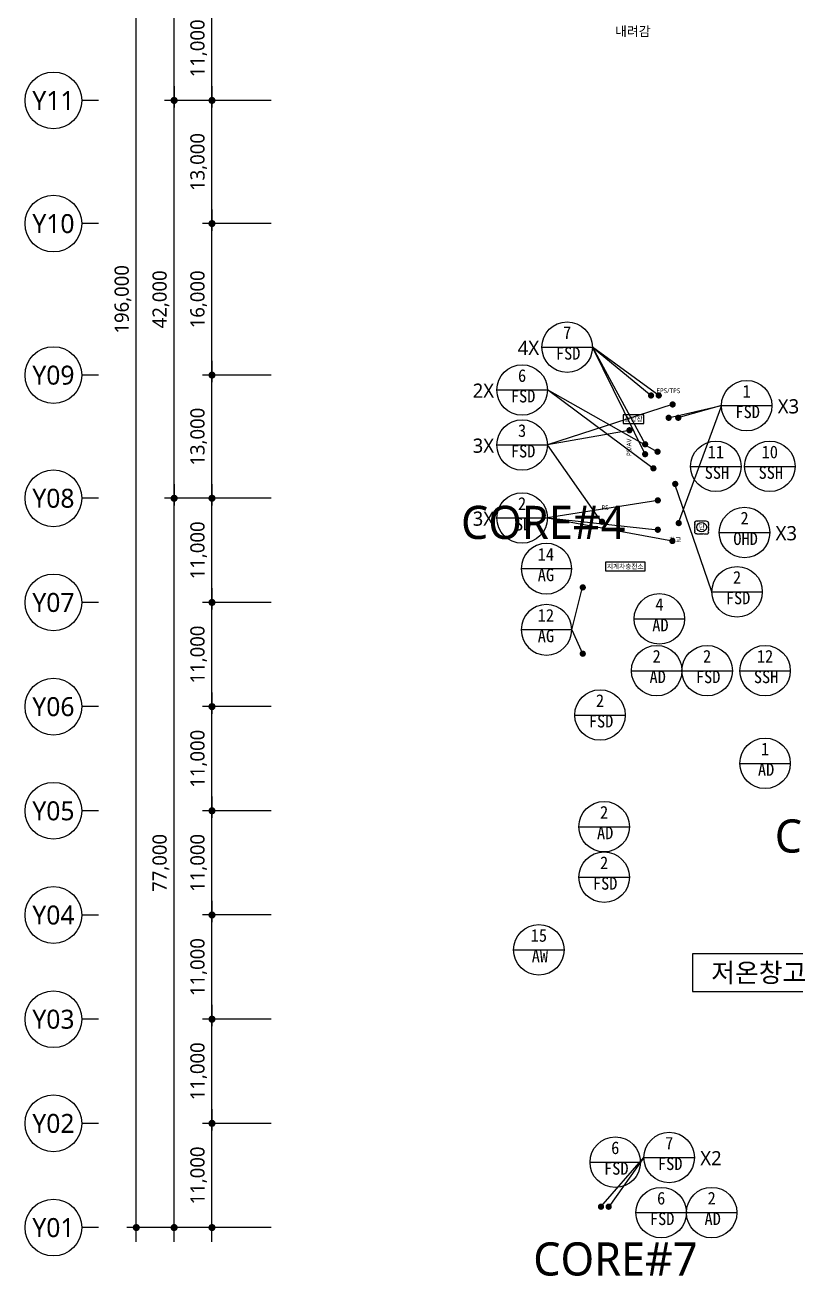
# Model space of a CAD drawing. Header units: millimetres. Extents: x 3479419 to 5579419, y 522746 to 3162891.
# Drawn here: x 4806612 to 4888045, y 2034279 to 2166355 of the extents above; entities that cross this region are included whole.
import ezdxf
from ezdxf.enums import TextEntityAlignment as Align

# ---------------------------------------------------------------- set-up
doc = ezdxf.new("R2010")
doc.units = ezdxf.units.MM
doc.layers.get('Defpoints').update_dxf_attribs({"color": 140})
for name, color, linetype, lineweight in [('A-AXIS-BUBL', 7, 'Continuous', 25), ('A-DIMS', 7, 'Continuous', 25), ('A-MKXX-SYMB', 7, 'Continuous', 25), ('A-XXXX-SYMB', 7, 'Continuous', 25), ('A-XXXX-TXT2', 3, 'Continuous', 25), ('REV-202205', 20, 'Continuous', 25)]:
    doc.layers.add(name, color=color, linetype=linetype, lineweight=lineweight)
doc.layers.add('AA-SYMB', color=1, linetype='Continuous')
doc.styles.add('HY울릉도L', font='')
doc.styles.add('XR-평면도$0$맑은 고딕', font='malgun.ttf')
doc.styles.add('돋움', font='')
doc.styles.add('돋음', font='')
doc.styles.add('맑은 고딕', font='malgun.ttf')
doc.styles.add('맑은고딕', font='malgun.ttf')
doc.styles.get('HY울릉도L').set_extended_font_data('HYwulM')
doc.styles.get('돋움').set_extended_font_data('DotumChe')
doc.styles.get('돋음').set_extended_font_data('Dotum')
doc.dimstyles.new('CDIM', dxfattribs={"dimtxt": 3, "dimasz": 1.5, "dimexe": 2, "dimexo": 1, "dimgap": 1, "dimtad": 1, "dimdec": 0, "dimrnd": 0.5, "dimzin": 0, "dimdsep": 32, "dimlunit": 6, "dimtxsty": 'HY울릉도L', "dimblk1": '_CIDOT', "dimblk2": '_CIDOT', "dimsah": 1, "dimcen": 5.5, "dimclrd": 2, "dimclre": 2, "dimclrt": 7, "dimadec": 0, "dimazin": 0, "dimtfac": 1, "dimtdec": 0, "dimtix": 1, "dimtmove": 2, "dimatfit": 1, "dimldrblk": '_CIDOT', "dimfxl": 1, "dimtolj": 1, "dimtzin": 0, "dimlwd": -1, "dimarcsym": 0})

# ---------------------------------------------------------------- blocks, each defined once
blk = doc.blocks.new('_CIDOT')
at = {"color": 0, "linetype": 'ByBlock'}
blk.add_line((2, 0), (-1, 0), dxfattribs=at)
at = {"color": 0, "linetype": 'ByBlock', "const_width": 0.5}
blk.add_lwpolyline([(-0.25, 0, 1), (0.25, 0, 1)], format="xyb", close=True, dxfattribs=at)
blk = doc.blocks.new('*D8')
at = {"layer": 'A-DIMS', "lineweight": -2, "transparency": 16777216}
for p, q in [((93193, 67121), (85943, 67121)), ((93193, 56121), (85943, 56121))]:
    blk.add_line(p, q, dxfattribs=at)
at = {"layer": 'A-DIMS', "transparency": 16777216}
blk.add_line((86943, 56871), (86943, 66371), dxfattribs=at)
at = {"layer": 'Defpoints', "color": 0, "transparency": 16777216}
for p in [(86943, 67121), (93693, 67121), (93693, 56121)]:
    blk.add_point(p, dxfattribs=at)
at = {"layer": 'A-DIMS', "transparency": 16777216, "xscale": 750, "yscale": 750, "zscale": 750}
for p, rotation in [((86943, 67121), 90), ((86943, 56121), 270)]:
    blk.add_blockref('_CIDOT', p, dxfattribs=dict(at, rotation=rotation))
at = {"layer": 'A-DIMS', "color": 3, "transparency": 16777216, "insert": (85538, 61621), "char_height": 1500, "attachment_point": 5, "rotation": 90, "style": '맑은고딕'}
blk.add_mtext('\\A1;11,000', dxfattribs=at)
blk = doc.blocks.new('*D9')
at = {"layer": 'A-DIMS', "lineweight": -2, "transparency": 16777216}
for p, q in [((93193, 78121), (85943, 78121)), ((93193, 67121), (85943, 67121))]:
    blk.add_line(p, q, dxfattribs=at)
at = {"layer": 'A-DIMS', "transparency": 16777216}
blk.add_line((86943, 67871), (86943, 77371), dxfattribs=at)
at = {"layer": 'Defpoints', "color": 0, "transparency": 16777216}
for p in [(86943, 78121), (93693, 78121), (93693, 67121)]:
    blk.add_point(p, dxfattribs=at)
at = {"layer": 'A-DIMS', "transparency": 16777216, "xscale": 750, "yscale": 750, "zscale": 750}
for p, rotation in [((86943, 78121), 90), ((86943, 67121), 270)]:
    blk.add_blockref('_CIDOT', p, dxfattribs=dict(at, rotation=rotation))
at = {"layer": 'A-DIMS', "color": 3, "transparency": 16777216, "insert": (85538, 72621), "char_height": 1500, "attachment_point": 5, "rotation": 90, "style": '맑은고딕'}
blk.add_mtext('\\A1;11,000', dxfattribs=at)
blk = doc.blocks.new('*D10')
at = {"layer": 'A-DIMS', "lineweight": -2, "transparency": 16777216}
for p, q in [((93193, 89121), (85943, 89121)), ((93193, 78121), (85943, 78121))]:
    blk.add_line(p, q, dxfattribs=at)
at = {"layer": 'A-DIMS', "transparency": 16777216}
blk.add_line((86943, 78871), (86943, 88371), dxfattribs=at)
at = {"layer": 'Defpoints', "color": 0, "transparency": 16777216}
for p in [(86943, 89121), (93693, 89121), (93693, 78121)]:
    blk.add_point(p, dxfattribs=at)
at = {"layer": 'A-DIMS', "transparency": 16777216, "xscale": 750, "yscale": 750, "zscale": 750}
for p, rotation in [((86943, 89121), 90), ((86943, 78121), 270)]:
    blk.add_blockref('_CIDOT', p, dxfattribs=dict(at, rotation=rotation))
at = {"layer": 'A-DIMS', "color": 3, "transparency": 16777216, "insert": (85538, 83621), "char_height": 1500, "attachment_point": 5, "rotation": 90, "style": '맑은고딕'}
blk.add_mtext('\\A1;11,000', dxfattribs=at)
blk = doc.blocks.new('*D11')
at = {"layer": 'A-DIMS', "lineweight": -2, "transparency": 16777216}
for p, q in [((93193, 100121), (85943, 100121)), ((93193, 89121), (85943, 89121))]:
    blk.add_line(p, q, dxfattribs=at)
at = {"layer": 'A-DIMS', "transparency": 16777216}
blk.add_line((86943, 89871), (86943, 99371), dxfattribs=at)
at = {"layer": 'Defpoints', "color": 0, "transparency": 16777216}
for p in [(86943, 100121), (93693, 100121), (93693, 89121)]:
    blk.add_point(p, dxfattribs=at)
at = {"layer": 'A-DIMS', "transparency": 16777216, "xscale": 750, "yscale": 750, "zscale": 750}
for p, rotation in [((86943, 100121), 90), ((86943, 89121), 270)]:
    blk.add_blockref('_CIDOT', p, dxfattribs=dict(at, rotation=rotation))
at = {"layer": 'A-DIMS', "color": 3, "transparency": 16777216, "insert": (85538, 94621), "char_height": 1500, "attachment_point": 5, "rotation": 90, "style": '맑은고딕'}
blk.add_mtext('\\A1;11,000', dxfattribs=at)
blk = doc.blocks.new('*D12')
at = {"layer": 'A-DIMS', "lineweight": -2, "transparency": 16777216}
for p, q in [((93193, 111121), (85943, 111121)), ((93193, 100121), (85943, 100121))]:
    blk.add_line(p, q, dxfattribs=at)
at = {"layer": 'A-DIMS', "transparency": 16777216}
blk.add_line((86943, 100871), (86943, 110371), dxfattribs=at)
at = {"layer": 'Defpoints', "color": 0, "transparency": 16777216}
for p in [(86943, 111121), (93693, 111121), (93693, 100121)]:
    blk.add_point(p, dxfattribs=at)
at = {"layer": 'A-DIMS', "transparency": 16777216, "xscale": 750, "yscale": 750, "zscale": 750}
for p, rotation in [((86943, 111121), 90), ((86943, 100121), 270)]:
    blk.add_blockref('_CIDOT', p, dxfattribs=dict(at, rotation=rotation))
at = {"layer": 'A-DIMS', "color": 3, "transparency": 16777216, "insert": (85538, 105621), "char_height": 1500, "attachment_point": 5, "rotation": 90, "style": '맑은고딕'}
blk.add_mtext('\\A1;11,000', dxfattribs=at)
blk = doc.blocks.new('*D13')
at = {"layer": 'A-DIMS', "lineweight": -2, "transparency": 16777216}
for p, q in [((93193, 122121), (85943, 122121)), ((93193, 111121), (85943, 111121))]:
    blk.add_line(p, q, dxfattribs=at)
at = {"layer": 'A-DIMS', "transparency": 16777216}
blk.add_line((86943, 111871), (86943, 121371), dxfattribs=at)
at = {"layer": 'Defpoints', "color": 0, "transparency": 16777216}
for p in [(86943, 122121), (93693, 122121), (93693, 111121)]:
    blk.add_point(p, dxfattribs=at)
at = {"layer": 'A-DIMS', "transparency": 16777216, "xscale": 750, "yscale": 750, "zscale": 750}
for p, rotation in [((86943, 122121), 90), ((86943, 111121), 270)]:
    blk.add_blockref('_CIDOT', p, dxfattribs=dict(at, rotation=rotation))
at = {"layer": 'A-DIMS', "color": 3, "transparency": 16777216, "insert": (85538, 116621), "char_height": 1500, "attachment_point": 5, "rotation": 90, "style": '맑은고딕'}
blk.add_mtext('\\A1;11,000', dxfattribs=at)
blk = doc.blocks.new('*D14')
at = {"layer": 'A-DIMS', "lineweight": -2, "transparency": 16777216}
for p, q in [((93193, 135121), (85943, 135121)), ((93193, 122121), (85943, 122121))]:
    blk.add_line(p, q, dxfattribs=at)
at = {"layer": 'A-DIMS', "transparency": 16777216}
blk.add_line((86943, 122871), (86943, 134371), dxfattribs=at)
at = {"layer": 'Defpoints', "color": 0, "transparency": 16777216}
for p in [(86943, 135121), (93693, 135121), (93693, 122121)]:
    blk.add_point(p, dxfattribs=at)
at = {"layer": 'A-DIMS', "transparency": 16777216, "xscale": 750, "yscale": 750, "zscale": 750}
for p, rotation in [((86943, 135121), 90), ((86943, 122121), 270)]:
    blk.add_blockref('_CIDOT', p, dxfattribs=dict(at, rotation=rotation))
at = {"layer": 'A-DIMS', "color": 3, "transparency": 16777216, "insert": (85538, 128621), "char_height": 1500, "attachment_point": 5, "rotation": 90, "style": '맑은고딕'}
blk.add_mtext('\\A1;13,000', dxfattribs=at)
blk = doc.blocks.new('*D15')
at = {"layer": 'A-DIMS', "lineweight": -2, "transparency": 16777216}
for p, q in [((93193, 151121), (85943, 151121)), ((93193, 135121), (85943, 135121))]:
    blk.add_line(p, q, dxfattribs=at)
at = {"layer": 'A-DIMS', "transparency": 16777216}
blk.add_line((86943, 135871), (86943, 150371), dxfattribs=at)
at = {"layer": 'Defpoints', "color": 0, "transparency": 16777216}
for p in [(86943, 151121), (93693, 151121), (93693, 135121)]:
    blk.add_point(p, dxfattribs=at)
at = {"layer": 'A-DIMS', "transparency": 16777216, "xscale": 750, "yscale": 750, "zscale": 750}
for p, rotation in [((86943, 151121), 90), ((86943, 135121), 270)]:
    blk.add_blockref('_CIDOT', p, dxfattribs=dict(at, rotation=rotation))
at = {"layer": 'A-DIMS', "color": 3, "transparency": 16777216, "insert": (85538, 143121), "char_height": 1500, "attachment_point": 5, "rotation": 90, "style": '맑은고딕'}
blk.add_mtext('\\A1;16,000', dxfattribs=at)
blk = doc.blocks.new('*D16')
at = {"layer": 'A-DIMS', "lineweight": -2, "transparency": 16777216}
for p, q in [((93193, 164121), (85943, 164121)), ((93193, 151121), (85943, 151121))]:
    blk.add_line(p, q, dxfattribs=at)
at = {"layer": 'A-DIMS', "transparency": 16777216}
blk.add_line((86943, 151871), (86943, 163371), dxfattribs=at)
at = {"layer": 'Defpoints', "color": 0, "transparency": 16777216}
for p in [(86943, 164121), (93693, 164121), (93693, 151121)]:
    blk.add_point(p, dxfattribs=at)
at = {"layer": 'A-DIMS', "transparency": 16777216, "xscale": 750, "yscale": 750, "zscale": 750}
for p, rotation in [((86943, 164121), 90), ((86943, 151121), 270)]:
    blk.add_blockref('_CIDOT', p, dxfattribs=dict(at, rotation=rotation))
at = {"layer": 'A-DIMS', "color": 3, "transparency": 16777216, "insert": (85538, 157621), "char_height": 1500, "attachment_point": 5, "rotation": 90, "style": '맑은고딕'}
blk.add_mtext('\\A1;13,000', dxfattribs=at)
blk = doc.blocks.new('*D17')
at = {"layer": 'A-DIMS', "lineweight": -2, "transparency": 16777216}
for p, q in [((93193, 175121), (85943, 175121)), ((93193, 164121), (85943, 164121))]:
    blk.add_line(p, q, dxfattribs=at)
at = {"layer": 'A-DIMS', "transparency": 16777216}
blk.add_line((86943, 164871), (86943, 174371), dxfattribs=at)
at = {"layer": 'Defpoints', "color": 0, "transparency": 16777216}
for p in [(86943, 175121), (93693, 175121), (93693, 164121)]:
    blk.add_point(p, dxfattribs=at)
at = {"layer": 'A-DIMS', "transparency": 16777216, "xscale": 750, "yscale": 750, "zscale": 750}
for p, rotation in [((86943, 175121), 90), ((86943, 164121), 270)]:
    blk.add_blockref('_CIDOT', p, dxfattribs=dict(at, rotation=rotation))
at = {"layer": 'A-DIMS', "color": 3, "transparency": 16777216, "insert": (85538, 169621), "char_height": 1500, "attachment_point": 5, "rotation": 90, "style": '맑은고딕'}
blk.add_mtext('\\A1;11,000', dxfattribs=at)
blk = doc.blocks.new('*D24')
at = {"layer": 'A-DIMS', "lineweight": -2, "transparency": 16777216}
for p, q in [((93193, 122121), (81943, 122121)), ((93193, 45121), (81943, 45121))]:
    blk.add_line(p, q, dxfattribs=at)
at = {"layer": 'A-DIMS', "transparency": 16777216}
blk.add_line((82943, 45871), (82943, 121371), dxfattribs=at)
at = {"layer": 'Defpoints', "color": 0, "transparency": 16777216}
for p in [(82943, 122121), (93693, 122121), (93693, 45121)]:
    blk.add_point(p, dxfattribs=at)
at = {"layer": 'A-DIMS', "transparency": 16777216, "xscale": 750, "yscale": 750, "zscale": 750}
for p, rotation in [((82943, 122121), 90), ((82943, 45121), 270)]:
    blk.add_blockref('_CIDOT', p, dxfattribs=dict(at, rotation=rotation))
at = {"layer": 'A-DIMS', "color": 3, "transparency": 16777216, "insert": (81542, 83621), "char_height": 1500, "attachment_point": 5, "rotation": 90, "style": '맑은고딕'}
blk.add_mtext('\\A1;77,000', dxfattribs=at)
blk = doc.blocks.new('*D25')
at = {"layer": 'A-DIMS', "lineweight": -2, "transparency": 16777216}
for p, q in [((93193, 241121), (77943, 241121)), ((93193, 45121), (77943, 45121))]:
    blk.add_line(p, q, dxfattribs=at)
at = {"layer": 'A-DIMS', "transparency": 16777216}
blk.add_line((78943, 45871), (78943, 240371), dxfattribs=at)
at = {"layer": 'Defpoints', "color": 0, "transparency": 16777216}
for p in [(78943, 241121), (93693, 241121), (93693, 45121)]:
    blk.add_point(p, dxfattribs=at)
at = {"layer": 'A-DIMS', "transparency": 16777216, "xscale": 750, "yscale": 750, "zscale": 750}
for p, rotation in [((78943, 241121), 90), ((78943, 45121), 270)]:
    blk.add_blockref('_CIDOT', p, dxfattribs=dict(at, rotation=rotation))
at = {"layer": 'A-DIMS', "color": 3, "transparency": 16777216, "insert": (77538, 143121), "char_height": 1500, "attachment_point": 5, "rotation": 90, "style": '맑은고딕'}
blk.add_mtext('\\A1;196,000', dxfattribs=at)
blk = doc.blocks.new('*D26')
at = {"layer": 'A-DIMS', "lineweight": -2, "transparency": 16777216}
for p, q in [((93193, 56121), (85943, 56121)), ((93193, 45121), (85943, 45121))]:
    blk.add_line(p, q, dxfattribs=at)
at = {"layer": 'A-DIMS', "transparency": 16777216}
blk.add_line((86943, 45871), (86943, 55371), dxfattribs=at)
at = {"layer": 'Defpoints', "color": 0, "transparency": 16777216}
for p in [(86943, 56121), (93693, 56121), (93693, 45121)]:
    blk.add_point(p, dxfattribs=at)
at = {"layer": 'A-DIMS', "transparency": 16777216, "xscale": 750, "yscale": 750, "zscale": 750}
for p, rotation in [((86943, 56121), 90), ((86943, 45121), 270)]:
    blk.add_blockref('_CIDOT', p, dxfattribs=dict(at, rotation=rotation))
at = {"layer": 'A-DIMS', "color": 3, "transparency": 16777216, "insert": (85538, 50621), "char_height": 1500, "attachment_point": 5, "rotation": 90, "style": '맑은고딕'}
blk.add_mtext('\\A1;11,000', dxfattribs=at)
blk = doc.blocks.new('*D27')
at = {"layer": 'A-DIMS', "lineweight": -2, "transparency": 16777216}
for p, q in [((93193, 164121), (81943, 164121)), ((93193, 122121), (81943, 122121))]:
    blk.add_line(p, q, dxfattribs=at)
at = {"layer": 'A-DIMS', "transparency": 16777216}
blk.add_line((82943, 122871), (82943, 163371), dxfattribs=at)
at = {"layer": 'Defpoints', "color": 0, "transparency": 16777216}
for p in [(82943, 164121), (93693, 164121), (93693, 122121)]:
    blk.add_point(p, dxfattribs=at)
at = {"layer": 'A-DIMS', "transparency": 16777216, "xscale": 750, "yscale": 750, "zscale": 750}
for p, rotation in [((82943, 164121), 90), ((82943, 122121), 270)]:
    blk.add_blockref('_CIDOT', p, dxfattribs=dict(at, rotation=rotation))
at = {"layer": 'A-DIMS', "color": 3, "transparency": 16777216, "insert": (81542, 143121), "char_height": 1500, "attachment_point": 5, "rotation": 90, "style": '맑은고딕'}
blk.add_mtext('\\A1;42,000', dxfattribs=at)
blk = doc.blocks.new('*D28')
at = {"layer": 'A-DIMS', "lineweight": -2, "transparency": 16777216}
for p, q in [((93193, 241121), (81943, 241121)), ((93193, 164121), (81943, 164121))]:
    blk.add_line(p, q, dxfattribs=at)
at = {"layer": 'A-DIMS', "transparency": 16777216}
blk.add_line((82943, 164871), (82943, 240371), dxfattribs=at)
at = {"layer": 'Defpoints', "color": 0, "transparency": 16777216}
for p in [(82943, 241121), (93693, 241121), (93693, 164121)]:
    blk.add_point(p, dxfattribs=at)
at = {"layer": 'A-DIMS', "transparency": 16777216, "xscale": 750, "yscale": 750, "zscale": 750}
for p, rotation in [((82943, 241121), 90), ((82943, 164121), 270)]:
    blk.add_blockref('_CIDOT', p, dxfattribs=dict(at, rotation=rotation))
at = {"layer": 'A-DIMS', "color": 3, "transparency": 16777216, "insert": (81542, 202621), "char_height": 1500, "attachment_point": 5, "rotation": 90, "style": '맑은고딕'}
blk.add_mtext('\\A1;77,000', dxfattribs=at)
blk = doc.blocks.new('글_지게차충전소')
at = {"layer": 'A-XXXX-TXT2', "color": 0, "ltscale": 100}
blk.add_lwpolyline([(-2100, 450), (-2100, -450), (2100, -450), (2100, 450)], close=True, dxfattribs=at)
at = {"layer": 'A-XXXX-TXT2', "ltscale": 100, "style": 'XR-평면도$0$맑은 고딕'}
blk.add_text('지게차충전소', height=500, dxfattribs=at).set_placement((0, 0), align=Align.MIDDLE_CENTER)
blk = doc.blocks.new('글_승강장')
at = {"layer": 'A-XXXX-TXT2', "color": 0, "ltscale": 100}
blk.add_lwpolyline([(-1100, 450), (-1100, -450), (1100, -450), (1100, 450)], close=True, dxfattribs=at)
at = {"layer": 'A-XXXX-TXT2', "ltscale": 100, "style": 'XR-평면도$0$맑은 고딕'}
blk.add_text('승강장', height=500, dxfattribs=at).set_placement((0, 0), align=Align.MIDDLE_CENTER)
blk = doc.blocks.new('글_저온창고')
at = {"layer": 'A-XXXX-TXT2', "color": 0}
blk.add_lwpolyline([(-7000, -2000), (7000, -2000), (7000, 2000), (-7000, 2000)], close=True, dxfattribs=at)
at = {"layer": 'A-XXXX-TXT2', "style": '맑은고딕'}
blk.add_text('저온창고', height=2000, dxfattribs=at).set_placement((0, 0), align=Align.MIDDLE_CENTER)
blk = doc.blocks.new('WINSYMBOL-flat-1')
at = {"layer": 'AA-SYMB', "color": 3}
blk.add_line((-1440, 0), (1440, 0), dxfattribs=at)
blk.add_circle((0, 0), 1440, dxfattribs=at)
at = {"layer": 'AA-SYMB', "style": '돋음'}
blk.add_attdef('0', text='', height=720, dxfattribs=at).set_placement((0, 246), align=Align.CENTER)
at = {"layer": 'AA-SYMB', "style": '돋음', "width": 0.95}
blk.add_attdef('FSD', text='', height=720, dxfattribs=at).set_placement((59, -927), align=Align.CENTER)
blk = doc.blocks.new('A$C425F3A2A')
at = {"layer": 'Defpoints', "style": '맑은고딕'}
for s, p in [('CORE#4', (130605, 116772)), ('CORE#15', (166357, 83662)), ('CORE#7', (138234, 39007))]:
    blk.add_text(s, height=3500, dxfattribs=at).set_placement(p, align=Align.BOTTOM_RIGHT)
blk = doc.blocks.new('fsd7')
at = {"layer": 'A-MKXX-SYMB'}
h = blk.add_hatch(color=256, dxfattribs=at)
edge = h.paths.add_edge_path()
edge.add_arc((133318, 132971), 333, 0, 360)
h = blk.add_hatch(color=256, dxfattribs=at)
edge = h.paths.add_edge_path()
edge.add_arc((134133, 132971), 333, 0, 360)
h = blk.add_hatch(color=256, dxfattribs=at)
edge = h.paths.add_edge_path()
edge.add_arc((132693, 127821), 333, 0, 360)
h = blk.add_hatch(color=256, dxfattribs=at)
edge = h.paths.add_edge_path()
edge.add_arc((132693, 126771), 333, 0, 360)
h = blk.add_hatch(color=256, dxfattribs=at)
edge = h.paths.add_edge_path()
edge.add_arc((128028, 47321), 333, 180, 540, ccw=False)
h = blk.add_hatch(color=256, dxfattribs=at)
edge = h.paths.add_edge_path()
edge.add_arc((128843, 47321), 333, 180, 540, ccw=False)
at = {"layer": 'A-XXXX-SYMB'}
for points in [[(134133, 132971), (127121, 138070), (133318, 132971)], [(132693, 126771), (127121, 138070), (132693, 127821)], [(128028, 47321), (132569, 52513), (128843, 47321)]]:
    blk.add_lwpolyline(points, dxfattribs=at)
ref = blk.add_blockref('WINSYMBOL-flat-1', (124454, 138070), dxfattribs=dict(xscale=1.851851851790402, yscale=1.851851851790402, zscale=1.851851851790402))
ref.add_attrib('0', '7', dxfattribs={"layer": 'AA-SYMB', "color": 3, "height": 1333, "style": '돋움'}).set_placement((124454, 138525), align=Align.BOTTOM_CENTER)
ref.add_attrib('FSD', 'FSD', dxfattribs={"layer": 'AA-SYMB', "color": 3, "height": 1333.3, "style": '돋움'}).set_placement((124563, 136353), align=Align.BOTTOM_CENTER)
ref = blk.add_blockref('WINSYMBOL-flat-1', (135236, 52513), dxfattribs=dict(xscale=1.851851851790402, yscale=1.851851851790402, zscale=1.851851851790402))
ref.add_attrib('0', '7', dxfattribs={"layer": 'AA-SYMB', "color": 3, "height": 1333, "style": '돋움'}).set_placement((135236, 52969), align=Align.BOTTOM_CENTER)
ref.add_attrib('FSD', 'FSD', dxfattribs={"layer": 'AA-SYMB', "color": 3, "height": 1333.3, "style": '돋움'}).set_placement((135344, 50796), align=Align.BOTTOM_CENTER)
at = {"layer": 'A-XXXX-TXT2', "style": '맑은고딕'}
for s, p in [('4X', (120366, 137247)), ('X2', (139647, 51690))]:
    blk.add_text(s, height=1500, dxfattribs=at).set_placement(p, align=Align.CENTER)
blk = doc.blocks.new('단')
at = {"layer": 'A-XXXX-SYMB'}
blk.add_circle((0, 0), 500, dxfattribs=at)
at = {"layer": 'A-XXXX-TXT2', "ltscale": 100, "style": '맑은 고딕'}
blk.add_text('단', height=500, dxfattribs=at).set_placement((0, 0), align=Align.MIDDLE_CENTER)
blk = doc.blocks.new('DIM(210222)')
for p, q in [((74943, 164120.6), (73193, 164120.6)), ((74943, 151120.6), (73193, 151120.6)), ((74943, 135120.6), (73193, 135120.6)), ((74943, 122120.6), (73193, 122120.6)), ((74943, 111120.6), (73193, 111120.6)), ((74943, 100120.6), (73193, 100120.6)), ((74943, 89120.6), (73193, 89120.6)), ((74943, 78120.6), (73193, 78120.6)), ((74943, 67120.6), (73193, 67120.6)), ((74943, 56120.6), (73193, 56120.6)), ((74943, 45120.6), (73193, 45120.6))]:
    blk.add_line(p, q)
at = {"layer": 'A-AXIS-BUBL', "ltscale": 0.2}
for centre in [(70193, 164120.6), (70193, 151120.6), (70193, 135120.6), (70193, 122120.6), (70193, 111120.6), (70193, 100120.6), (70193, 89120.6), (70193, 78120.6), (70193, 67120.6), (70193, 56120.6), (70193, 45120.6)]:
    blk.add_circle(centre, 3000, dxfattribs=at)
at = {"layer": 'A-XXXX-TXT2', "ltscale": 0.2, "style": '맑은고딕'}
for s, p in [('Y11', (70193, 164120.6)), ('Y10', (70193, 151120.6)), ('Y09', (70193, 135120.6)), ('Y08', (70193, 122120.6)), ('Y07', (70193, 111120.6)), ('Y06', (70193, 100120.6)), ('Y05', (70193, 89120.6)), ('Y04', (70193, 78120.6)), ('Y03', (70193, 67120.6)), ('Y02', (70193, 56120.6)), ('Y01', (70193, 45120.6))]:
    blk.add_text(s, height=2000, dxfattribs=at).set_placement(p, align=Align.MIDDLE)
at = {"layer": 'A-DIMS'}
for p1, p2, distance, picture, middle in [((93693, 45120.6), (93693, 241120.6), 14750, '*D25', (77538.1, 143120.6)), ((93693, 164120.6), (93693, 241120.6), 10750, '*D28', (81542.2, 202620.6)), ((93693, 164120.6), (93693, 175120.6), 6750, '*D17', (85538.1, 169620.6)), ((93693, 122120.6), (93693, 164120.6), 10750, '*D27', (81542.2, 143120.6)), ((93693, 151120.6), (93693, 164120.6), 6750, '*D16', (85538.1, 157620.6)), ((93693, 135120.6), (93693, 151120.6), 6750, '*D15', (85538.1, 143120.6)), ((93693, 122120.6), (93693, 135120.6), 6750, '*D14', (85538.1, 128620.6)), ((93693, 45120.6), (93693, 122120.6), 10750, '*D24', (81542.2, 83620.6)), ((93693, 111120.6), (93693, 122120.6), 6750, '*D13', (85538.1, 116620.6)), ((93693, 100120.6), (93693, 111120.6), 6750, '*D12', (85538.1, 105620.6)), ((93693, 89120.6), (93693, 100120.6), 6750, '*D11', (85538.1, 94620.6)), ((93693, 78120.6), (93693, 89120.6), 6750, '*D10', (85538.1, 83620.6)), ((93693, 67120.6), (93693, 78120.6), 6750, '*D9', (85538.1, 72620.6)), ((93693, 56120.6), (93693, 67120.6), 6750, '*D8', (85538.1, 61620.6)), ((93693, 45120.6), (93693, 56120.6), 6750, '*D26', (85538.1, 50620.6))]:
    dim = blk.add_aligned_dim(p1=p1, p2=p2, distance=distance, dimstyle='CDIM', override={"dimscale": 500, "dimtxsty": '맑은고딕', "dimclrd": 256, "dimclre": 256, "dimclrt": 3}, dxfattribs=at)
    dim.commit()
    dim.dimension.update_dxf_attribs({"geometry": picture, "text_midpoint": middle})

msp = doc.modelspace()

# ---------------------------------------------------------------- hatches: boundary and pattern name
at = {"layer": 'A-MKXX-SYMB'}
h = msp.add_hatch(color=256, dxfattribs=at)
edge = h.paths.add_edge_path()
edge.add_arc((4875017.6, 2126295.2), 333.3, 0, 360)
h = msp.add_hatch(color=256, dxfattribs=at)
edge = h.paths.add_edge_path()
edge.add_arc((4874598.6, 2124885.6), 333.3, 0, 360)
h = msp.add_hatch(color=256, dxfattribs=at)
edge = h.paths.add_edge_path()
edge.add_arc((4875608.9, 2124883.5), 333.3, 0, 360)
h = msp.add_hatch(color=256, dxfattribs=at)
edge = h.paths.add_edge_path()
edge.add_arc((4870457.1, 2123571.2), 333.3, 0, 360)
h = msp.add_hatch(color=256, dxfattribs=at)
edge = h.paths.add_edge_path()
edge.add_arc((4873423.3, 2121303.4), 333.3, 0, 360)
h = msp.add_hatch(color=256, dxfattribs=at)
edge = h.paths.add_edge_path()
edge.add_arc((4872988.4, 2119548.5), 333.3, 0, 360)
h = msp.add_hatch(color=256, dxfattribs=at)
edge = h.paths.add_edge_path()
edge.add_arc((4875288.4, 2117903.4), 333.3, 0, 360)
h = msp.add_hatch(color=256, dxfattribs=at)
edge = h.paths.add_edge_path()
edge.add_arc((4873450.8, 2116165.2), 333.3, 0, 360)
h = msp.add_hatch(color=256, dxfattribs=at)
edge = h.paths.add_edge_path()
edge.add_arc((4867555.8, 2113910.2), 333.3, 0, 360)
h = msp.add_hatch(color=256, dxfattribs=at)
edge = h.paths.add_edge_path()
edge.add_arc((4873450.8, 2113065.2), 333.3, 0, 360)
h = msp.add_hatch(color=256, dxfattribs=at)
edge = h.paths.add_edge_path()
edge.add_arc((4875660.4, 2113766.3), 333.3, 0, 360)
h = msp.add_hatch(color=256, dxfattribs=at)
edge = h.paths.add_edge_path()
edge.add_arc((4874987.9, 2111880.2), 333.3, 0, 360)
h = msp.add_hatch(color=256, dxfattribs=at)
edge = h.paths.add_edge_path()
edge.add_arc((4865526.4, 2106978.1), 333.3, -180, 180)
h = msp.add_hatch(color=256, dxfattribs=at)
edge = h.paths.add_edge_path()
edge.add_arc((4865526.4, 2099976.2), 333.3, -180, 180)

# ---------------------------------------------------------------- linework, layer by layer
at = {"layer": 'A-XXXX-SYMB'}
for p, q in [((4873379.3, 2121293.7), (4861783.1, 2127822.3)), ((4872944.3, 2119538.8), (4861783.1, 2127822.3)), ((4874973.6, 2126285.5), (4861783.1, 2122016)), ((4874554.6, 2124875.8), (4880168.6, 2126170.3)), ((4880168.6, 2126170.3), (4875564.8, 2124873.8)), ((4880168.6, 2126170.3), (4875616.4, 2113756.6)), ((4870413, 2123561.5), (4861783.1, 2122016)), ((4867511.8, 2113900.5), (4861783.1, 2122016)), ((4879156, 2106518.5), (4875244.3, 2117893.7)), ((4873450.8, 2116165.2), (4861783.1, 2114311.9)), ((4861783.1, 2114311.9), (4873450.8, 2113065.2)), ((4861783.1, 2114311.9), (4874987.9, 2111880.2)), ((4864355, 2102507.6), (4865511.8, 2106987.7)), ((4864355, 2102507.6), (4865511.8, 2099985.8))]:
    msp.add_line(p, q, dxfattribs=at)
at = {"layer": 'REV-202205'}
msp.add_lwpolyline([(4877418.6, 2113945.4, -0.52056705), (4877592.2, 2113966.8, -0.52056705), (4877758.5, 2113970.8, -0.52056705), (4877927.9, 2113956.3, -0.52056705), (4878104.4, 2113960.3, -0.52056705), (4878272.5, 2113971.9, -0.52056705), (4878439.4, 2113964.7, -0.52056705), (4878614.8, 2113951.1, -0.52056705), (4878748.7, 2113883.8, -0.52056705), (4878765.1, 2113712.2, -0.52056705), (4878758.2, 2113545.4, -0.52056705), (4878743.5, 2113370.2, -0.52056705), (4878762.4, 2113198.4, -0.52056705), (4878763.3, 2113032.3, -0.52056705), (4878745.9, 2112861.5, -0.52056705), (4878756.6, 2112685.6, -0.52056705), (4878589.7, 2112630.2, -0.52056705), (4878423.5, 2112633.5, -0.52056705), (4878250.2, 2112654.3, -0.52056705), (4878076.3, 2112634, -0.52056705), (4877909.9, 2112629.5, -0.52056705), (4877740.7, 2112643.6, -0.52056705), (4877564.1, 2112640.8, -0.52056705), (4877412.6, 2112698.9, -0.52056705), (4877392.6, 2112872.1, -0.52056705), (4877402.1, 2113039.6, -0.52056705), (4877410.6, 2113215.7, -0.52056705), (4877394.1, 2113386.1, -0.52056705), (4877396, 2113552.2, -0.52056705), (4877415.7, 2113724.6, -0.52056705)], format="xyb", close=True, dxfattribs=at)

# ---------------------------------------------------------------- block references
for name, p in [('DIM(210222)', (4739418.8, 1994270.6)), ('fsd7', (4739418.8, 1994270.6)), ('글_승강장', (4870886.8, 2124735.7)), ('글_지게차충전소', (4870011.8, 2109191.2)), ('글_저온창고', (4884111.8, 2066299.6))]:
    msp.add_blockref(name, p)
ref = msp.add_blockref('WINSYMBOL-flat-1', (4859116.4, 2127822.3), dxfattribs=dict(xscale=1.851851851790402, yscale=1.851851851790402, zscale=1.851851851790402))
ref.add_attrib('0', '6', dxfattribs={"layer": 'AA-SYMB', "color": 3, "height": 1333.3, "style": '돋움'}).set_placement((4859116.4, 2128277.9), align=Align.BOTTOM_CENTER)
ref.add_attrib('FSD', 'FSD', dxfattribs={"layer": 'AA-SYMB', "color": 3, "height": 1333.33, "style": '돋움'}).set_placement((4859224.9, 2126105.5), align=Align.BOTTOM_CENTER)
ref = msp.add_blockref('WINSYMBOL-flat-1', (4882835.3, 2126170.3), dxfattribs=dict(xscale=1.851851851790402, yscale=1.851851851790402, zscale=1.851851851790402))
ref.add_attrib('0', '1', dxfattribs={"layer": 'AA-SYMB', "color": 3, "height": 1333.3, "style": '돋움'}).set_placement((4882835.3, 2126625.9), align=Align.BOTTOM_CENTER)
ref.add_attrib('FSD', 'FSD', dxfattribs={"layer": 'AA-SYMB', "color": 3, "height": 1333.33, "style": '돋움'}).set_placement((4882943.7, 2124453.5), align=Align.BOTTOM_CENTER)
ref = msp.add_blockref('WINSYMBOL-flat-1', (4859116.4, 2122016), dxfattribs=dict(xscale=1.851851851790402, yscale=1.851851851790402, zscale=1.851851851790402))
ref.add_attrib('0', '3', dxfattribs={"layer": 'AA-SYMB', "color": 3, "height": 1333.3, "style": '돋움'}).set_placement((4859116.4, 2122471.6), align=Align.BOTTOM_CENTER)
ref.add_attrib('FSD', 'FSD', dxfattribs={"layer": 'AA-SYMB', "color": 3, "height": 1333.33, "style": '돋움'}).set_placement((4859224.9, 2120299.2), align=Align.BOTTOM_CENTER)
ref = msp.add_blockref('WINSYMBOL-flat-1', (4879586.9, 2119757), dxfattribs=dict(xscale=1.851851851790402, yscale=1.851851851790402, zscale=1.851851851790402))
ref.add_attrib('0', '11', dxfattribs={"layer": 'AA-SYMB', "color": 3, "height": 1333.33, "style": '돋움'}).set_placement((4879586.9, 2120212.6), align=Align.BOTTOM_CENTER)
ref.add_attrib('FSD', 'SSH', dxfattribs={"layer": 'AA-SYMB', "color": 3, "height": 1333.33, "style": '돋움'}).set_placement((4879695.3, 2118040.2), align=Align.BOTTOM_CENTER)
ref = msp.add_blockref('WINSYMBOL-flat-1', (4885277.2, 2119757), dxfattribs=dict(xscale=1.851851851790402, yscale=1.851851851790402, zscale=1.851851851790402))
ref.add_attrib('0', '10', dxfattribs={"layer": 'AA-SYMB', "color": 3, "height": 1333.33, "style": '돋움'}).set_placement((4885277.2, 2120212.6), align=Align.BOTTOM_CENTER)
ref.add_attrib('FSD', 'SSH', dxfattribs={"layer": 'AA-SYMB', "color": 3, "height": 1333.33, "style": '돋움'}).set_placement((4885385.6, 2118040.2), align=Align.BOTTOM_CENTER)
ref = msp.add_blockref('WINSYMBOL-flat-1', (4859116.4, 2114311.9), dxfattribs=dict(xscale=1.851851851790402, yscale=1.851851851790402, zscale=1.851851851790402))
ref.add_attrib('0', '2', dxfattribs={"layer": 'AA-SYMB', "color": 3, "height": 1333.3, "style": '돋움'}).set_placement((4859116.4, 2114767.6), align=Align.BOTTOM_CENTER)
ref.add_attrib('FSD', 'SD', dxfattribs={"layer": 'AA-SYMB', "color": 3, "height": 1333.33, "style": '돋움'}).set_placement((4859224.9, 2112595.2), align=Align.BOTTOM_CENTER)
ref = msp.add_blockref('WINSYMBOL-flat-1', (4882611.8, 2112772), dxfattribs=dict(xscale=1.851851851790402, yscale=1.851851851790402, zscale=1.851851851790402))
ref.add_attrib('0', '2', dxfattribs={"layer": 'AA-SYMB', "color": 3, "height": 1333.3, "style": '돋움'}).set_placement((4882611.8, 2113227.6), align=Align.BOTTOM_CENTER)
ref.add_attrib('FSD', 'OHD', dxfattribs={"layer": 'AA-SYMB', "color": 3, "height": 1333.33, "style": '돋움'}).set_placement((4882720.2, 2111055.2), align=Align.BOTTOM_CENTER)
ref = msp.add_blockref('WINSYMBOL-flat-1', (4861688.4, 2108951.4), dxfattribs=dict(xscale=-1.851851851790402, yscale=1.851851851790402, zscale=1.851851851790402))
ref.add_attrib('0', '14', dxfattribs={"layer": 'AA-SYMB', "color": 3, "height": 1333.33, "style": '돋움'}).set_placement((4861631.6, 2109407), align=Align.BOTTOM_CENTER)
ref.add_attrib('FSD', 'AG', dxfattribs={"layer": 'AA-SYMB', "color": 3, "height": 1333.33, "style": '돋움'}).set_placement((4861631.4, 2107234.6), align=Align.BOTTOM_CENTER)
ref = msp.add_blockref('WINSYMBOL-flat-1', (4881822.7, 2106518.5), dxfattribs=dict(xscale=1.851851851790402, yscale=1.851851851790402, zscale=1.851851851790402))
ref.add_attrib('0', '2', dxfattribs={"layer": 'AA-SYMB', "color": 3, "height": 1333.3, "style": '돋움'}).set_placement((4881822.7, 2106974.2), align=Align.BOTTOM_CENTER)
ref.add_attrib('FSD', 'FSD', dxfattribs={"layer": 'AA-SYMB', "color": 3, "height": 1333.33, "style": '돋움'}).set_placement((4881931.1, 2104801.8), align=Align.BOTTOM_CENTER)
ref = msp.add_blockref('WINSYMBOL-flat-1', (4873618.1, 2103652.7), dxfattribs=dict(xscale=1.851851851790402, yscale=1.851851851790402, zscale=1.851851851790402))
ref.add_attrib('0', '4', dxfattribs={"layer": 'AA-SYMB', "color": 3, "height": 1333.3, "style": '돋움'}).set_placement((4873618.1, 2104108.3), align=Align.BOTTOM_CENTER)
ref.add_attrib('FSD', 'AD', dxfattribs={"layer": 'AA-SYMB', "color": 3, "height": 1333.33, "style": '돋움'}).set_placement((4873726.5, 2101935.9), align=Align.BOTTOM_CENTER)
ref = msp.add_blockref('WINSYMBOL-flat-1', (4861688.4, 2102507.6), dxfattribs=dict(xscale=-1.851851851790402, yscale=1.851851851790402, zscale=1.851851851790402))
ref.add_attrib('0', '12', dxfattribs={"layer": 'AA-SYMB', "color": 3, "height": 1333.33, "style": '돋움'}).set_placement((4861631.6, 2102963.2), align=Align.BOTTOM_CENTER)
ref.add_attrib('FSD', 'AG', dxfattribs={"layer": 'AA-SYMB', "color": 3, "height": 1333.33, "style": '돋움'}).set_placement((4861631.4, 2100790.8), align=Align.BOTTOM_CENTER)
ref = msp.add_blockref('WINSYMBOL-flat-1', (4873328.3, 2098187), dxfattribs=dict(xscale=1.851851851790402, yscale=1.851851851790402, zscale=1.851851851790402))
ref.add_attrib('0', '2', dxfattribs={"layer": 'AA-SYMB', "color": 3, "height": 1333.3, "style": '돋움'}).set_placement((4873328.3, 2098642.6), align=Align.BOTTOM_CENTER)
ref.add_attrib('FSD', 'AD', dxfattribs={"layer": 'AA-SYMB', "color": 3, "height": 1333.33, "style": '돋움'}).set_placement((4873436.8, 2096470.2), align=Align.BOTTOM_CENTER)
ref = msp.add_blockref('WINSYMBOL-flat-1', (4878661.6, 2098187), dxfattribs=dict(xscale=1.851851851790402, yscale=1.851851851790402, zscale=1.851851851790402))
ref.add_attrib('0', '2', dxfattribs={"layer": 'AA-SYMB', "color": 3, "height": 1333.3, "style": '돋움'}).set_placement((4878661.6, 2098642.6), align=Align.BOTTOM_CENTER)
ref.add_attrib('FSD', 'FSD', dxfattribs={"layer": 'AA-SYMB', "color": 3, "height": 1333.33, "style": '돋움'}).set_placement((4878770.1, 2096470.2), align=Align.BOTTOM_CENTER)
ref = msp.add_blockref('WINSYMBOL-flat-1', (4884779.6, 2098187), dxfattribs=dict(xscale=1.851851851790402, yscale=1.851851851790402, zscale=1.851851851790402))
ref.add_attrib('0', '12', dxfattribs={"layer": 'AA-SYMB', "color": 3, "height": 1333.33, "style": '돋움'}).set_placement((4884779.6, 2098642.6), align=Align.BOTTOM_CENTER)
ref.add_attrib('FSD', 'SSH', dxfattribs={"layer": 'AA-SYMB', "color": 3, "height": 1333.33, "style": '돋움'}).set_placement((4884888, 2096470.2), align=Align.BOTTOM_CENTER)
ref = msp.add_blockref('WINSYMBOL-flat-1', (4867351.3, 2093504.6), dxfattribs=dict(xscale=1.851851851790402, yscale=1.851851851790402, zscale=1.851851851790402))
ref.add_attrib('0', '2', dxfattribs={"layer": 'AA-SYMB', "color": 3, "height": 1333.3, "style": '돋움'}).set_placement((4867351.3, 2093960.2), align=Align.BOTTOM_CENTER)
ref.add_attrib('FSD', 'FSD', dxfattribs={"layer": 'AA-SYMB', "color": 3, "height": 1333.33, "style": '돋움'}).set_placement((4867459.7, 2091787.8), align=Align.BOTTOM_CENTER)
ref = msp.add_blockref('WINSYMBOL-flat-1', (4884779.6, 2088401.8), dxfattribs=dict(xscale=1.851851851790402, yscale=1.851851851790402, zscale=1.851851851790402))
ref.add_attrib('0', '1', dxfattribs={"layer": 'AA-SYMB', "color": 3, "height": 1333.3, "style": '돋움'}).set_placement((4884779.6, 2088857.4), align=Align.BOTTOM_CENTER)
ref.add_attrib('FSD', 'AD', dxfattribs={"layer": 'AA-SYMB', "color": 3, "height": 1333.33, "style": '돋움'}).set_placement((4884888, 2086685), align=Align.BOTTOM_CENTER)
ref = msp.add_blockref('WINSYMBOL-flat-1', (4867781.1, 2081713.9), dxfattribs=dict(xscale=1.851851851790402, yscale=1.851851851790402, zscale=1.851851851790402))
ref.add_attrib('0', '2', dxfattribs={"layer": 'AA-SYMB', "color": 3, "height": 1333.3, "style": '돋움'}).set_placement((4867781.1, 2082169.5), align=Align.BOTTOM_CENTER)
ref.add_attrib('FSD', 'AD', dxfattribs={"layer": 'AA-SYMB', "color": 3, "height": 1333.33, "style": '돋움'}).set_placement((4867889.5, 2079997.1), align=Align.BOTTOM_CENTER)
ref = msp.add_blockref('WINSYMBOL-flat-1', (4867781.1, 2076380.5), dxfattribs=dict(xscale=1.851851851790402, yscale=1.851851851790402, zscale=1.851851851790402))
ref.add_attrib('0', '2', dxfattribs={"layer": 'AA-SYMB', "color": 3, "height": 1333.3, "style": '돋움'}).set_placement((4867781.1, 2076836.1), align=Align.BOTTOM_CENTER)
ref.add_attrib('FSD', 'FSD', dxfattribs={"layer": 'AA-SYMB', "color": 3, "height": 1333.33, "style": '돋움'}).set_placement((4867889.5, 2074663.7), align=Align.BOTTOM_CENTER)
ref = msp.add_blockref('WINSYMBOL-flat-1', (4860887.9, 2068713.6), dxfattribs=dict(xscale=1.851851851790402, yscale=1.851851851790402, zscale=1.851851851790402))
ref.add_attrib('0', '15', dxfattribs={"layer": 'AA-SYMB', "color": 3, "height": 1333.33, "style": '돋움'}).set_placement((4860887.9, 2069169.2), align=Align.BOTTOM_CENTER)
ref.add_attrib('FSD', 'AW', dxfattribs={"layer": 'AA-SYMB', "color": 3, "height": 1333.33, "style": '돋움'}).set_placement((4860996.3, 2066996.8), align=Align.BOTTOM_CENTER)
ref = msp.add_blockref('WINSYMBOL-flat-1', (4868955.7, 2046289.8), dxfattribs=dict(xscale=1.851851851790402, yscale=1.851851851790402, zscale=1.851851851790402))
ref.add_attrib('0', '6', dxfattribs={"layer": 'AA-SYMB', "color": 3, "height": 1333.3, "style": '돋움'}).set_placement((4868955.7, 2046745.4), align=Align.BOTTOM_CENTER)
ref.add_attrib('FSD', 'FSD', dxfattribs={"layer": 'AA-SYMB', "color": 3, "height": 1333.33, "style": '돋움'}).set_placement((4869064.1, 2044573), align=Align.BOTTOM_CENTER)
ref = msp.add_blockref('WINSYMBOL-flat-1', (4873804.4, 2040971.7), dxfattribs=dict(xscale=1.851851851790402, yscale=1.851851851790402, zscale=1.851851851790402))
ref.add_attrib('0', '6', dxfattribs={"layer": 'AA-SYMB', "color": 3, "height": 1333.3, "style": '돋움'}).set_placement((4873804.4, 2041427.3), align=Align.BOTTOM_CENTER)
ref.add_attrib('FSD', 'FSD', dxfattribs={"layer": 'AA-SYMB', "color": 3, "height": 1333.33, "style": '돋움'}).set_placement((4873912.9, 2039254.9), align=Align.BOTTOM_CENTER)
ref = msp.add_blockref('WINSYMBOL-flat-1', (4879137.8, 2040971.7), dxfattribs=dict(xscale=1.851851851790402, yscale=1.851851851790402, zscale=1.851851851790402))
ref.add_attrib('0', '2', dxfattribs={"layer": 'AA-SYMB', "color": 3, "height": 1333.3, "style": '돋움'}).set_placement((4879137.8, 2041427.3), align=Align.BOTTOM_CENTER)
ref.add_attrib('FSD', 'AD', dxfattribs={"layer": 'AA-SYMB', "color": 3, "height": 1333.33, "style": '돋움'}).set_placement((4879246.2, 2039254.9), align=Align.BOTTOM_CENTER)
at = {"layer": 'A-MKXX-SYMB'}
msp.add_blockref('단', (4878080.6, 2113339.1), dxfattribs=at)
at = {"layer": 'A-XXXX-SYMB'}
msp.add_blockref('A$C425F3A2A', (4739418.8, 1994270.6), dxfattribs=at)

# ---------------------------------------------------------------- texts
at = {"layer": 'A-XXXX-TXT2', "style": '맑은고딕'}
msp.add_text('내려감', height=1000, dxfattribs=at).set_placement((4870809, 2165691.2), align=Align.MIDDLE_CENTER)
for s, p in [('2X', (4855027.9, 2126999.5)), ('X3', (4887246.4, 2125347.5)), ('3X', (4855027.9, 2121193.2)), ('3X', (4855027.9, 2113489.2)), ('X3', (4887023, 2111949.2))]:
    msp.add_text(s, height=1500, dxfattribs=at).set_placement(p, align=Align.CENTER)
at = {"layer": 'A-XXXX-TXT2', "ltscale": 100, "style": '맑은 고딕'}
for s, p in [('EPS/TPS', (4874561.8, 2127741.2)), ('PS', (4867871.8, 2115391.2)), ('창고', (4875286.8, 2111991.2))]:
    msp.add_text(s, height=500, dxfattribs=at).set_placement(p, align=Align.MIDDLE_CENTER)
msp.add_text('PS/AV', height=500, rotation=90, dxfattribs=at).set_placement((4870414.2, 2121766.2), align=Align.MIDDLE_CENTER)

doc.saveas('drawing.dxf')
